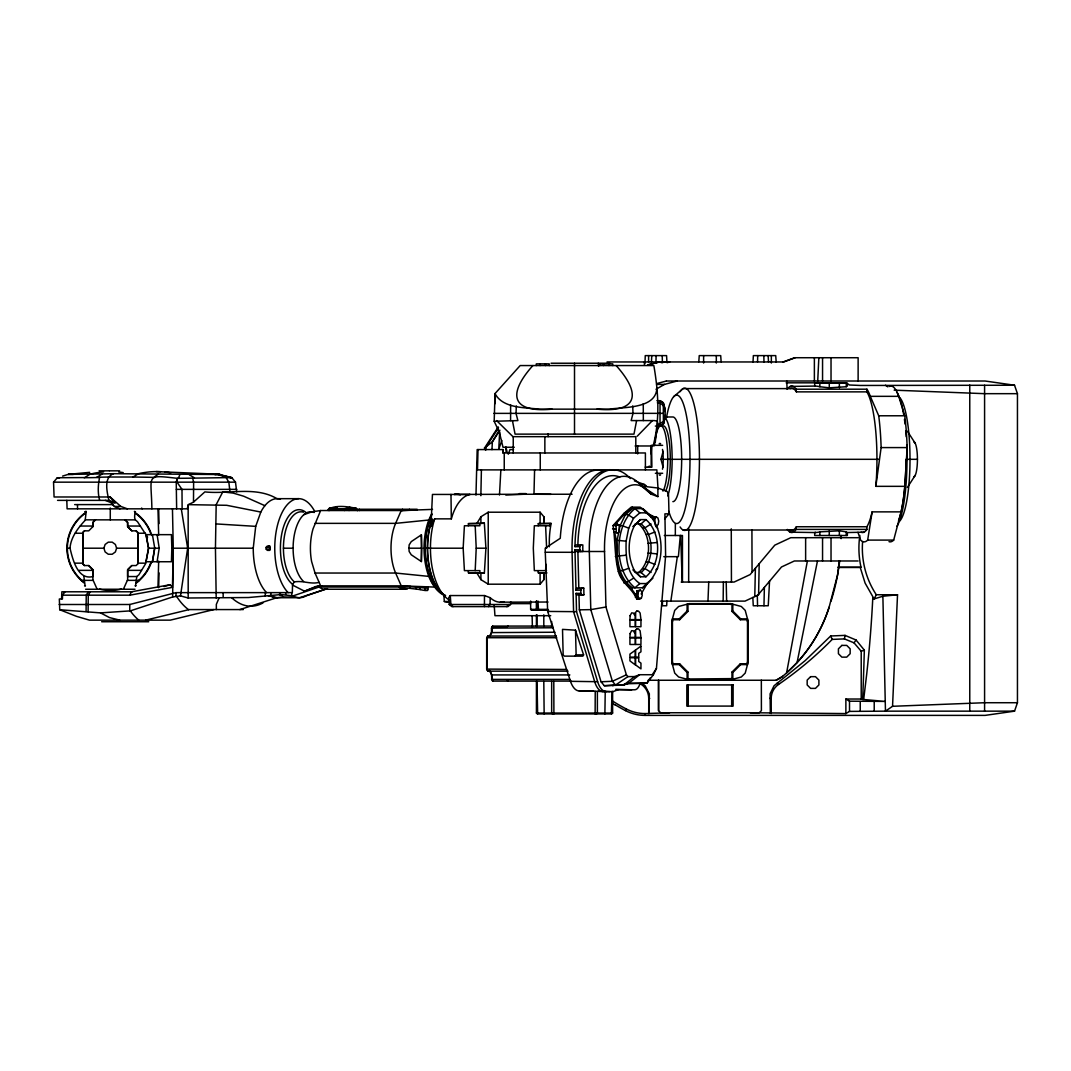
<?xml version="1.0" encoding="UTF-8"?>
<svg xmlns="http://www.w3.org/2000/svg" width="1071" height="1071" viewBox="0 0 1071 1071"><rect width="100%" height="100%" fill="white"/><g stroke="black" fill="none" stroke-linecap="round" stroke-linejoin="round"><path stroke-width="1.5" d="M147.611 537.2L137.516 521.738L135.361 519.877L85.586 519.837C78.491 527.454 70.699 537.173 70.017 548.205C72.667 559.062 77.594 580.455 92.936 576.559L92.949 569.759L88.759 565.555L84.435 565.555L82.802 563.855L82.735 532.541L84.435 530.841L88.759 530.841L92.896 526.637L92.949 522.38L95.439 519.837M92.949 526.637L92.896 522.38L95.48 519.837M110.273 519.837L110.273 507.989M123.379 589.251L127.636 579.746L127.61 569.759L131.813 565.555L136.137 565.555L137.824 563.855L137.771 532.541L136.071 530.841L131.813 530.841L127.61 526.637L127.61 522.38L125.106 519.837M639.615 674.717L634.487 676.591L627.941 676.591L626.374 674.797L605.945 607.003L604.539 551.511A63.417 30.644 90 0 1 619.48 493.677A63.417 30.644 90 0 1 651.181 494.173L657.889 496.609L657.889 488.015L641.516 486.1A71.877 34.741 90 0 0 605.932 486.823A71.877 34.741 90 0 0 589.331 551.967L590.79 609.627L612.411 681.29L615.544 685.052L623.75 685.052L628.851 683.191L639.615 674.717L653.417 674.717L656.443 668.438L665.613 555.675L664.904 513.839L669 513.839L668.518 494.588L667.153 491.402L657.889 488.015M675.332 535.5L675.346 523.866M688.666 582.062L688.747 528.846M759.178 563.774L758.603 594.78L745.041 601.112L660.606 601.112M421.76 548.205L421.385 534.831L411.251 541.618L409.149 544.925L408.948 548.205L409.149 551.471L411.251 554.778L421.385 561.565L421.76 548.205L408.948 548.205M723.367 582.062L723.153 601.112M841.177 537.696L841.177 535.5L841.137 538.646M280.013 592.638L280.013 594.659L248.526 597.524L188.188 598.006L188.161 505.539L188.282 504.655L193.49 502.152L193.623 482.164L192.66 478.148L177.358 478.335L177.036 482.164L181.99 489.367L182.124 508.832M546.853 572.945L543.988 572.945L543.894 579.625L540.105 584.19L488.229 584.19L480.906 579.625L476.863 572.945L468.442 572.798L468.295 570.629M172.458 508.832L173.274 548.205L172.645 596.962L130.327 610.872L100.54 612.893L59.735 609.734L59.333 598.997L62.426 598.997L62.533 595.181L64.956 591.794M62.533 595.181L129.872 595.181L172.458 587.363L173.274 548.205M480.866 495.699L481.401 469.888M510.706 601.768L510.506 604.499L507.908 606.614L451.828 606.614L449.244 604.499L448.749 597.685L450.275 595.556L484.467 595.556L484.44 606.614M484.467 595.556L490.183 597.685L490.049 604.499L488.523 606.614M540.065 365.559L540.105 363.859M603.562 365.559L603.602 363.859M655.947 362.855L656.108 355.612M662.48 601.112L662.387 605.758L666.671 605.758L666.912 601.112M757.558 361.958L757.692 355.612M754.774 596.574L755.403 568.259M763.971 605.758L764.373 587.403M656.858 387.555C656.684 408.881 624.299 406.967 609.212 409.149L539.824 409.149C525.031 407.475 502.794 408.6 495.03 393.566L520.171 365.559L653.846 365.559C658.451 392.281 660.111 419.591 653.123 445.978L635.103 445.978M158.655 587.751L159.044 572.918M229.984 491.897L228.833 482.164L226.101 477.639L192.66 478.148M475.979 495.083L477.171 449.579L503.196 449.579L503.276 452.966L502.727 449.579M478.014 449.579L477.492 469.888L656.844 469.888L658.036 488.858M534.59 469.888L533.974 494.24L454.224 494.441A53.965 26.079 90 0 1 460.383 494.829M157.986 586.854L158.669 561.084M889.345 386.497A73.23 15.222 -90 0 1 898.73 396.337L904.741 415.776A82.534 17.149 90 0 1 907.15 447.584L904.821 486.341L875.837 486.341A71.114 14.78 -90 0 0 876.948 459.312A71.114 14.78 90 0 0 866.867 391.866L866.934 389.201L796.088 389.201A73.23 15.222 -90 0 0 787.292 389.215M171.842 548.205L171.44 561.74L145.937 561.74L148.494 548.205L145.937 534.657L171.44 534.657L171.842 548.205L253.238 548.205A49.52 23.937 90 0 0 266.612 592.638M305.717 512.246A38.516 18.609 90 0 0 281.619 534.563A38.516 18.609 90 0 0 292.544 584.297L292.329 592.624L176.005 592.638L129.752 604.499L59.186 604.499M421.385 534.831L421.385 561.565M510.626 404.892L510.586 420.582M643.336 420.582L643.256 403.754M61.609 598.997L61.864 591.794L132.402 591.794M236.718 491.897L235.486 482.164L231.791 477.639L230.787 477.224L230.734 478.054M644.983 363.297L645.251 355.612L666.577 355.612L666.912 361.958M708.734 582.062L707.971 601.112M648.718 713.581L648.718 698.372A16.935 16.935 0 0 0 640.846 684.074L641.636 682.829L645.17 685.815L649.334 693.874L649.106 713.46L645.037 713.581A40.511 40.511 0 0 1 626.348 709.002A181.253 181.253 0 0 1 612.518 701.023M516.342 405.922L516.021 413.379L517.882 420.582L494.186 421.278L499.447 432.47L502.995 447.25L514.308 447.25M475.189 570.629L476.22 548.205L475.189 525.767M484.346 573.239L479.795 572.798L479.902 570.629L464.412 570.629L463.154 548.205L464.412 525.767L479.902 525.767L479.795 523.612L484.346 523.157L485.913 548.205L484.346 573.239L476.863 572.945M494.186 421.278L495.03 393.566M538.218 525.767L538.311 523.612L551.163 523.451A54.099 26.106 86.6 0 0 549.343 546.772M545.608 570.629L545.902 564.216M750.262 712.737L845.876 713.581L849.504 711.398L885.463 711.157L892.545 706.298L897.525 594.753L876.306 594.753L874.083 598.93L865.1 583.079L860.254 567.483L838.727 567.483M430.944 526.289L432.456 494.441L470.156 494.441A53.965 26.065 87.7 0 0 451.319 518.859L434.639 518.859L430.944 526.289A49.935 24.111 -87.7 0 1 432.269 521.564M817.722 381.008L818.846 357.727M491.964 449.619L492.365 441.788L499.916 430.221M495.016 403.713L495.351 397.261L494.615 396.283M485.605 450.356L485.752 447.504L498.55 427.731M499.662 431.908L498.765 449.231L501.83 440.476M536.25 365.559L536.33 363.859L549.209 363.859L549.303 365.559M599.733 365.559L599.827 363.859L612.706 363.859L612.786 365.559M651.436 361.998L651.77 355.612M753.02 361.958L753.355 355.612L775.725 355.612L776.18 362.065M769.54 581.245L768.255 605.758L753.261 605.758L752.833 597.471M253.238 548.205L255.701 526.356L260.815 512.058A49.534 23.937 -90 0 1 264.898 505.686A49.52 23.937 90 0 1 280.455 499.14M499.474 494.989L500.853 469.888M651.128 453.917L651.583 445.978L651.891 467.143L645.184 467.143M137.824 563.159L145.924 563.159L138.895 574.766L136.807 576.546L135.522 585.783M468.295 525.767L468.442 523.612L484.346 523.157M698.801 361.811L699.243 355.612L720.703 355.612L721.131 361.811M680.326 535.5L678.385 556.666L663.779 556.666M357.232 510.532L356.094 507.935L346.361 508.31L344.501 508.752L344.447 510.532M770.33 713.313L770.103 693.834L774.038 685.788L805.111 660.673L830.681 635.987L845.032 635.384L850.548 637.7L856.064 640.016L864.337 650.124A751.561 130.488 -90 0 1 862.65 699.43L885.235 701.411L849.504 701.197L845.876 699.028L845.876 713.581M875.837 486.341L881.125 447.584A82.534 17.149 90 0 0 878.715 415.776L870.308 396.337A73.23 15.222 90 0 0 866.934 389.201M787.292 529.409A73.23 15.222 -90 0 0 796.088 529.409L796.382 526.745L866.867 526.745A71.114 14.78 90 0 0 872.129 511.871L901.099 511.871A71.114 14.78 90 0 0 904.821 486.354M857.951 532.314L860.629 540.092A82.534 17.149 90 0 0 867.671 540.092L872.129 511.871M85.225 519.877L86.189 511.791L85.145 511.67L85.841 511.63M863.668 699.457L866.693 674.235A666.149 333.081 90 0 0 872.798 597.725M677.341 556.666L670.848 601.112M839.289 560.802L837.562 574.993L829.128 607.163A148.253 148.173 0 0 1 797.078 662.561L786.596 672.896L807.387 560.976M595.128 713.915L595.235 691.397M689.242 679.844L730.69 679.844L741.319 676.992L745.215 673.097L748.067 662.467L748.067 621.019L745.215 610.39L741.319 606.494L730.69 603.642L689.242 603.642L678.612 606.494L674.717 610.39L671.865 621.019L671.865 662.467L674.717 673.097L678.612 676.992L689.242 679.844L689.363 678.987L687.957 678.612L687.113 679.268L687.113 672.468L679.255 664.596L672.441 664.596L672.441 618.891L679.255 618.891L687.113 611.019L687.113 604.218L732.818 604.218L732.818 611.019L740.69 618.891L747.491 618.891L747.491 664.596L740.69 664.596L732.818 672.468L732.818 679.268L731.975 678.612L731.975 672.106L740.329 663.752L746.835 663.752M730.569 604.499L730.69 603.642M632.305 507.159L625.022 513.411L615.664 523.987L619.132 525.031L619.399 531.457L617.9 533.063L614.446 532.006C618.556 544.831 614.54 558.62 619.44 571.445C621.608 582.704 632.921 586.868 636.415 597.19L636.95 590.844L640.445 590.094L641.864 591.968L642.239 595.369L641.328 598.314L636.723 599.064C632.345 588.327 621.354 583.052 618.328 571.445C614.446 556.385 615.45 540.56 613.054 525.593L623.911 513.411L631.194 507.159L640.19 507.159L647.486 513.411L654.488 516.958L653.002 518.565L654.85 518.565L656.349 516.958L657.955 518.003L658.732 521.095L658.223 524.415L656.724 526.035L655.117 524.977L654.85 518.565M616.294 532.006L616.026 525.593L617.525 523.987M157.089 561.74L159.204 548.205L157.089 534.657M152.403 561.74L154.612 548.205M152.537 561.74L154.746 548.205L152.403 534.657M771.214 713.581L771.214 698.372A16.935 16.935 0 0 1 778.563 684.423A364.02 364.02 0 0 0 832.207 639.4L844.417 638.905L845.032 635.384M215.017 474.721L219.702 474.279L156.165 471.588M146.071 561.74L148.655 548.205L146.071 534.657M636.602 420.582L633.978 434.13L515.057 434.13L512.433 420.582M617.124 540.32L620.029 525.767L625.41 514.642L632.452 508.605L642.573 508.605C667.206 525.995 667.206 570.401 642.573 587.792L632.452 587.792C617.418 577.497 616.601 556.866 617.124 540.32L626.133 541.163C625.665 555.929 626.388 574.364 639.815 583.561L646.616 583.561L652.895 578.166M626.133 541.163L628.731 528.177L633.537 518.23L639.815 512.848L646.616 512.848L652.895 518.23M638.597 572.543C651.837 561.164 651.837 535.232 638.597 523.853M633.202 570.04L640.471 576.787L645.96 576.787C661.517 563.413 661.517 532.983 645.96 519.609L640.471 519.609L633.202 526.356M797.078 662.561L817.468 560.976M901.099 511.871L893.696 540.092A82.534 17.149 90 0 1 888.997 541.658M655.345 426.084L660.031 426.084L663.351 424.009L665.118 417.409L665.118 409.363L663.297 402.763L660.031 400.688L656.911 400.688M665.118 409.363L663.257 402.763L660.031 400.688L660.031 426.084L663.404 424.009L665.118 417.409M663.136 467.331L660.968 459.312L663.136 451.293M665.118 415.294L663.404 424.009M188.161 505.539L187.171 508.832L67.098 508.832L66.804 500.371M639.682 599.064L638.262 597.19L637.901 593.789L638.798 590.844L640.445 590.094M103.9 548.205L105.119 544.47L108.291 542.154L112.214 542.154L115.387 544.47L116.605 548.205L115.387 551.926L112.214 554.243L108.291 554.243L105.119 551.926L103.9 548.205L82.735 548.205M230.519 477.706L220.345 474.533L113.58 473.69C103.485 477.425 106.953 491.763 108.934 500.371M615.437 704.972A183.061 183.061 0 0 0 625.504 710.622A42.331 42.331 0 0 0 645.037 715.388L985.092 715.388L1014.532 711.157L1017.45 702.723L1017.45 393.673L1014.532 385.239L985.092 381.008L666.416 381.008M357.433 510.532L357.433 509.261L417.114 509.261L417.114 510.077L402.656 510.532L320.644 510.532L313.067 528.793A37.016 17.886 90 0 0 311.594 561.445L315.035 573.039L320.644 585.864L402.442 585.864L425.053 588.006L428.052 587.43L428.052 589.586A49.427 5.516 90 0 1 427.356 590.456A42.318 20.456 90 0 1 425.053 590.442A49.427 38.636 -90 0 1 420.167 589.586L398.733 587.015L318.971 587.015L293.133 595.878L279.665 594.392L279.665 592.638M176.648 508.832L176.233 482.164L177.317 478.335C144.692 474.573 151.386 474.627 151.881 508.832M508.256 454.224L509.957 449.579L513.531 449.579M178.415 478.202L179.781 474.855M604.887 713.915L605.235 691.424M679.255 664.596L679.603 663.752L673.097 663.752M746.835 619.734L740.329 619.734L740.69 618.891M543.894 579.625L543.988 572.945M219.006 598.113L216.329 604.379L216.355 609.573M129.872 595.181L131.318 591.835L170.142 584.712L172.458 587.363M583.762 588.153L581.58 588.394L580.803 590.161L575.997 590.161L576.76 588.394L583.762 588.153L583.936 594.726L576.934 594.954L576.078 593.361L580.884 593.361L581.754 594.954M499.14 430.462L492.365 441.788L484.534 448.053L498.243 426.914M568.018 671.156L487.827 671.156L486.676 669.107L486.676 638.062L487.827 636.027L556.398 636.027M492.633 626.08L491.817 632.238L489.407 636.87L491.482 632.6L491.482 628.115L492.633 626.08L552.797 626.08M487.827 636.027L486.676 638.062M580.656 544.911L579.799 546.652L574.993 546.652L575.837 544.911L582.838 544.911A72.212 34.901 90 0 0 582.838 551.485L575.863 551.485L574.993 549.811L579.813 549.811L580.683 551.485M635.398 523.96C627.084 538.579 627.084 557.817 635.398 572.436L641.114 572.543C654.368 561.164 654.368 535.232 641.114 523.853L635.478 523.853M625.504 710.622L626.348 709.002M583.588 654.863L582.905 656.135L564.31 656.135L563.159 654.863L562.516 629.373L575.502 630.176L583.588 654.863L576.131 654.863L575.047 656.135M476.863 523.451L480.906 516.771L488.229 512.206L540.105 512.206L543.894 516.771L543.988 523.451M90.151 591.794L88.25 595.181L88.117 611.782M641.168 594.003L647.486 582.985M344.501 508.752L330.029 508.752L329.627 510.532M88.304 591.794L86.229 595.181L86.082 611.514M907.405 487.412L915.21 475.35M656.443 668.438L652.48 674.395M650.084 677.956L646.911 683.191L624.366 683.847M862.677 699.457L861.218 699.028L861.218 651.262L854.029 642.841L856.064 640.016M532.876 365.559C505.713 395.962 513.451 412.87 552.074 409.149M611.394 713.915L612.036 691.424M328.302 510.532L328.302 509.421C335.25 504.521 349.133 506.784 355.759 508.31M653.417 674.717L646.911 683.191L628.851 683.191M319.104 582.37C310.67 584.592 302.825 580.295 294.391 581.914L292.544 584.297M652.44 420.595L637.205 436.218M135.361 519.877C133.353 517.186 136.191 511.228 134.384 511.376M757.907 595.115L781.509 566.974L794.374 560.976L858.125 560.976M127.395 508.832L120.822 506.436L110.099 496.984L54.072 496.984L53.55 482.164L57.285 477.746L84.716 477.572L90.084 474.199A339.467 164.064 90 0 1 103.619 471.883M664.689 518.9L669 513.839M268.875 550.36L269.959 549.088A49.842 24.084 -90 0 1 269.959 547.308L268.875 546.036M269.946 550.36L267.308 550.36L266.184 549.088A49.842 24.084 90 0 1 266.184 547.308L267.308 546.036L269.946 546.036M491.482 628.115L553.252 627.767M491.482 632.6L554.912 632.238M640.471 519.609L633.189 526.624M642.573 587.792L646.616 583.561M84.435 565.555L82.735 563.855L82.802 532.541L84.489 530.841M131.867 565.555L127.663 569.759L127.65 576.559L136.807 576.546M506.73 606.614L508.832 604.499M673.097 619.734L679.603 619.734L687.957 611.38L687.957 604.874M596.534 713.915L597.377 713.058L597.377 691.424M612.612 691.397L612.612 713.058L611.769 713.915L537.267 713.915L536.424 713.058L536.424 681.397M669.67 712.737L649.106 713.46M761.334 680.205L761.401 710.609L759.272 712.737L660.66 712.737L658.545 710.609L658.545 680.179L658.545 710.609M507.975 626.08L507.065 626.923L492.058 626.923M193.49 502.152L204.856 491.897C228.458 494.481 255.139 485.886 276.827 498.577M648.142 467.143L649.321 466.086M655.894 569.826L657.701 568.232M641.114 523.853L645.96 519.609M639.815 583.561L634.969 587.792C613.616 570.789 613.616 525.607 634.969 508.605L639.815 512.848M673.672 396.685L683.111 388.586L793.276 388.612M136.325 582.959L139.458 580.362A43.389 43.389 0 0 0 151.627 561.525M136.445 582.771L139.458 580.362L127.355 580.362M634.487 676.591L623.75 685.052L604.339 685.721L601.045 681.785L579.357 609.841L578.969 594.74M153.796 477.358L158.481 474.025M627.941 676.591L615.544 685.052L604.339 685.721M113.58 473.69L102.24 473.918L96.979 477.264L99.643 477.331C98.01 484.775 97.608 492.981 99.67 500.371M651.048 523.96L645.438 527.548L642.921 527.548M633.537 578.166L627.927 581.754L625.41 581.754M108.479 477.01L133.099 477.01L138.507 473.69A339.467 164.064 90 0 1 160.583 471.682M656.028 389.255L664.462 384.395L677.14 381.008M776.006 680.259L782.566 676.363A24.178 24.151 0 0 1 776.006 680.259L648.089 680.259M626.374 674.797L612.411 681.29L601.045 681.785M636.723 599.064L641.328 598.314M740.329 619.734L731.975 611.38L732.818 611.019M687.113 672.468L687.957 672.106L679.603 663.752M292.544 585.061L304.539 591.192L317.886 586.239L321.849 585.864M654.93 532.006L648.745 534.402L646.228 534.402M628.731 568.232L622.546 570.629L620.029 570.629M861.218 651.262L864.337 650.124M795.218 357.727L783.744 361.958L607.043 361.958M612.652 685.721L615.209 684.784M618.021 689.778L612.907 691.652L579.17 690.915A20.362 9.746 87.1 0 1 570.482 681.33L547.669 611.434L545.273 552.261A77.768 37.592 90 0 1 545.219 548.205L560.267 538.298A78.103 37.753 90 0 1 597.712 470.089L609.948 469.727M783.075 361.958L794.709 357.727L858.125 357.727L858.125 381.008M304.539 591.192L315.999 586.426L320.644 585.864M145.643 620.149L189.206 609.573L243.345 609.573M303.883 514.656L311.956 511.831L320.644 510.532M327.311 588.595L306.065 595.878A49.52 23.937 -90 0 1 293.133 595.878M280.977 597.257L276.8 597.725L239.85 609.573M226.101 477.639L231.791 477.639M860.254 567.483L861.004 567.242A88.09 88.09 0 0 1 859.839 535.446M164.037 586.587L170.142 584.712M874.083 598.93L882.879 596.252L897.525 594.766M62.587 476.086L68.249 474.386L89.669 472.338M172.645 596.962L180.477 595.864L188.188 598.006M667.032 362.694L669.763 361.958M689.363 678.987L731.975 678.612M85.145 511.67L86.242 511.376M659.134 361.958L647.781 364.916L659.642 361.958M661.289 362.694L664.181 361.958M664.89 361.958L662.387 362.574L662.239 355.612M213.892 609.573L170.302 620.149L89.469 620.149L76.376 616.307L59.735 609.734M290.723 597.203L283.708 596.949L279.638 594.659M790.211 386.43L814.696 386.082A80.901 40.444 -90 0 1 819.851 386.738L829.275 387.822L846.264 386.738A80.901 8.461 -90 0 1 847.348 386.082L847.348 383.123L814.696 383.123L814.696 386.082A80.901 8.461 -90 0 1 815.058 386.149M605.945 607.003L590.79 609.627L579.357 609.841M349.856 507.145L348.303 507.922L349.052 510.532M85.078 585.783L83.899 576.559M747.21 621.14L748.067 621.019M671.865 662.467L672.722 662.347M657.032 542.515L648.022 543.358M626.133 555.233L617.124 556.077M864.029 532.193L847.348 532.541A80.901 8.461 -90 0 1 846.264 531.885L839.369 530.801L819.851 531.872A80.901 40.444 90 0 1 814.696 532.541L790.211 532.193M135.468 511.67L134.772 511.63M538.311 523.612L551.163 523.451M430.234 519.877L395.627 523.358L315.035 523.358M505.793 495.03L523.572 494.253M135.12 585.864L136.071 585.81M543.894 573.159L538.311 572.798L538.218 570.629M892.545 706.298L984.584 702.723L1017.45 702.723M432.51 509.394L401.237 510.532L395.627 523.358A37.03 17.899 90 0 0 395.627 573.039L401.237 585.864L435.803 587.122M102.24 473.918L68.249 474.386L73.27 474.466M604.539 551.511L577.885 551.485M96.979 477.264L108.988 477.023M1014.532 385.239L860.241 385.466L849.504 384.998L845.876 382.829L786.141 382.829M882.879 596.252L885.463 711.157L1014.532 711.157M663.364 413.352L493.838 413.379M596.962 409.149C635.585 412.87 643.323 395.962 616.16 365.559M580.629 594.726L583.936 594.726M268.192 595.784L277.041 597.725M500.385 602.17L548.031 602.022M551.043 363.23L609.814 363.23M656.603 384.395L664.462 384.395M790.103 388.612A71.114 14.78 90 0 1 796.382 391.866L866.867 391.866M1017.45 393.673L984.584 393.673L894.151 390.165M870.308 396.337L898.73 396.337M657.326 402.803L660.031 402.803L663.324 405.588L665.118 411.478M878.715 415.776L904.741 415.776M664.93 416.98L672.869 416.98A42.331 8.796 -90 0 1 681.665 459.312A42.331 8.796 -90 0 1 672.869 501.643M657.326 423.969L660.031 423.969L663.391 421.184L663.297 402.763M651.141 445.335L662.668 445.335M881.125 447.584L907.15 447.584M484.36 448.053L485.712 448.053M502.701 452.966L645.398 452.966L645.398 469.888M660.968 459.312L670.285 459.312M672.133 459.312L879.144 459.312M913.831 476.662A17.35 3.601 -90 0 0 917.432 459.312L905.919 459.312A71.074 14.766 90 0 1 898.542 520.867M99.068 470.838L109.148 470.838M109.55 470.838L119.617 470.838M655.358 473.275L662.668 473.275M53.55 482.164L235.486 482.164M641.489 484.534L644.461 484.534L646.389 485.953M176.327 489.367L236.811 489.367M519.435 493.597L526.022 493.597M572.101 494.24L533.974 494.24L550.949 494.333M277.175 498.671L298.702 498.671M57.566 500.371L109.215 500.371L115.199 502.768L110.099 496.984M105.333 500.371A41.421 3.039 22.1 0 1 111.277 502.768L115.199 502.768M74.675 504.602L113.111 504.602L111.277 502.768M188.282 504.655L226.704 505.298L260.815 512.058M112.575 504.602L114.396 506.436L120.822 506.436M328.302 509.421L357.232 509.421M623.911 513.411L625.022 513.411M646.375 513.411L647.486 513.411M623.402 514.441L624.513 514.441M625.41 514.642L627.927 514.642L633.537 518.23M656.349 516.958L653.377 516.958L647.781 514.12M468.442 523.612L479.795 523.612M617.271 525.031L619.132 525.031M613.054 525.593L616.026 525.593M549.825 524.067L549.825 525.767L534.335 525.767L533.304 548.205L534.335 570.629L546.505 570.629M620.029 525.767L622.546 525.767L628.731 528.177M80.231 526.035L92.949 526.035M127.663 526.035L140.381 526.035M612.558 528.913L615.517 528.913M796.088 529.409L866.934 529.409L866.867 526.745M683.111 530.025L793.276 530.011M137.771 532.541L137.838 548.205M617.9 533.063L614.446 532.006M75.157 533.238L82.802 533.238M137.824 533.238L145.469 533.238M664.315 535.5L682.455 535.5L682.455 582.062M858.125 537.696L790.786 537.696L774.788 545.152L750.088 574.605L734.09 582.062L681.223 582.062M615.303 539.878L616.414 539.878M867.671 540.092L893.696 540.092M266.184 547.308L270.16 547.308M66.951 548.205L70.017 548.205M116.605 548.205L137.771 548.205L137.824 563.855M148.494 548.205L159.204 548.205M283.427 548.205L293.119 548.205M424.049 548.205L462.458 548.205M476.22 548.205L485.913 548.205M266.184 549.088L270.16 549.088M575.997 590.161L575.033 552.301L545.273 552.261M648.022 553.038L657.032 553.881M615.303 556.358L616.414 556.358M646.228 561.994L648.745 561.994L654.93 564.39M74.716 563.159L82.802 563.159M837.883 567.242L861.004 567.242M642.921 568.848L645.438 568.848L651.048 572.436M79.147 570.361L92.949 570.361M127.663 570.361L141.466 570.361M618.328 571.445L619.44 571.445M468.442 572.798L479.795 572.798M538.311 572.798L546.518 572.798M315.035 573.039L395.627 573.039L430.234 576.533M93.204 580.362L81.222 580.362A43.389 43.389 0 0 1 85.426 512.674M623.911 582.985L625.022 582.985M576.76 588.394L581.58 588.394M85.626 589.251L134.986 589.251M405.199 589.251L325.437 589.251L299.599 597.725L276.572 597.725M631.194 589.237L632.305 589.237M636.95 590.844L638.798 590.844M636.04 593.789L637.901 593.789M635.29 597.19L638.262 597.19M431.908 514.468A47.7 23.053 90 0 0 426.164 562.208A47.7 23.053 90 0 0 443.863 595.048L444.318 601.474L449.137 601.474M510.613 603.642L530.64 603.642M449.244 604.499L510.506 604.499M530.627 601.045L530.627 609.359L547.857 609.359M548.553 610.202L531.604 610.202L530.627 609.359M606.306 691.652A21.125 10.201 90 0 1 597.645 681.705L576.533 611.675L547.669 611.434M550.708 615.691L494.949 615.691L494.2 605.155M101.651 621.742L148.762 621.742M556.746 637.714L486.997 637.714L486.997 669.455L487.827 671.156M566.706 669.455L486.676 669.107M569.852 674.931L491.817 674.931L489.407 670.312M569.852 679.402L491.817 679.402L491.482 674.583M491.482 679.054L492.633 681.102L571.071 681.102M597.645 681.705L570.495 681.317M616.722 689.778L634.715 689.778A12.651 6.118 -90 0 0 639.641 684.623M579.17 690.915L593.776 691.156M648.718 698.372L649.736 698.372M769.714 698.372L771.214 698.372M845.876 699.028L861.218 699.028M536.424 713.058L612.612 713.058M133.099 477.01L153.22 477.358M59.561 477.813L57.285 477.746M615.771 689.296L631.756 689.778M598.622 691.304L609.935 691.652M215.847 523.906L255.701 526.356M84.529 585.81L85.466 585.864M119.644 620.109L109.483 617.579L100.54 612.893M272.476 597.257L276.8 597.725M671.865 621.019L672.722 621.14M747.21 662.347L748.067 662.467M335.665 507.145L337.218 507.922L329.44 507.935L330.029 508.752M219.622 474.721L225.071 476.207M225.579 475.966L230.774 477.412M226.798 477.412L217.895 474.533M634.38 480.866L644.461 484.534M844.417 638.905L854.029 642.841M687.113 611.019L687.957 611.38M731.975 672.106L732.818 672.468M443.863 595.048L445.255 595.65M264.898 505.686L243.666 496.208L233.157 493.088L222.781 491.897L216.181 504.655L215.445 548.205L216.195 598.006M194.4 477.786L189.299 474.801M657.889 496.609L641.516 486.1L651.181 494.173M885.463 385.239L887.819 386.859M537.428 610.202L536.37 609.359L536.37 601.045M84.221 582.771L81.222 580.362L84.381 582.959M633.189 569.772L640.471 576.787M641.114 572.543L645.96 576.787M655.894 526.571L657.701 528.177M507.065 680.259L507.975 681.102M513.183 436.888L496.596 420.582M453.02 606.614L450.904 604.499L450.275 595.556M552.502 713.915L551.659 713.058L551.659 681.437M136.137 530.841L137.824 532.541M125.066 519.837L127.61 522.38L127.663 526.637L131.867 530.841M88.692 565.555L92.896 569.759L92.896 579.746L97.153 589.251M642.573 508.605L646.616 512.848M531.149 609.359L531.952 610.202M537.294 610.202L536.584 601.045M537.642 713.915L536.999 681.437M777.385 682.696L778.563 684.423M907.405 431.211L915.21 443.274M538.472 610.202L537.963 601.032M649.615 514.642L650.954 517.427M489.983 671.156L491.817 674.931L492.633 681.102M830.681 635.987L832.207 639.4M740.329 663.752L740.69 664.596M679.255 618.891L679.603 619.734M544.148 713.915L543.8 681.437M657.714 422.817L657.259 421.117L654.421 420.582L631.154 420.582L633.015 413.379L632.693 405.922M181.294 508.832L187.666 548.205L180.477 595.864M730.569 678.987L730.69 679.844M689.242 603.642L689.363 604.499M553.908 713.915L553.801 681.397M796.088 389.201L796.382 391.866M598.287 363.23L598.528 366.148M786.716 381.008L787.131 388.947M768.161 355.612L768.496 361.958M505.86 447.116L506.114 452.123M549.798 523.612L549.892 525.767M545.608 525.767L546.625 548.205M680.687 535.5L682.2 582.062M580.803 590.161L580.884 593.361M577.898 551.993L578.809 588.166M576.078 593.361L576.533 611.675M575.502 630.176L576.131 654.863M158.655 508.832L159.044 523.599M157.973 508.832L158.669 535.072M644.381 361.958L644.461 365.238M77.46 504.602L77.567 508.832M726.205 582.062L726.633 601.112M532.126 615.945L532.381 627.271M763.824 355.612L763.971 361.958M757.317 595.382L757.545 605.758M608.93 363.859L608.971 365.559M545.434 363.859L545.474 365.559M450.985 494.441L451.319 518.859M751.922 529.958L752.056 572.249M731.265 528.846L731.439 582.062M663.257 402.763L663.257 404.169M984.584 385.239L984.584 711.157M969.764 385.051L969.764 711.345M874.217 701.612L874.217 710.997M860.241 701.679L860.241 710.93M849.504 701.197L849.504 711.398M847.348 532.541L847.348 535.5L814.696 535.5L814.696 532.541A80.901 8.461 90 0 0 815.419 532.247M846.264 383.123L846.264 386.738M846.264 531.872L846.264 535.5M839.369 383.123L839.369 387.822M839.369 530.801L839.369 535.5M831.029 357.727L831.029 381.008M831.029 537.696L831.029 560.976M829.275 383.123L829.275 387.822M829.275 530.801L829.275 535.5M822.555 357.727L822.555 381.008M822.555 537.696L822.555 560.976M819.851 383.123L819.851 386.738M819.851 531.872L819.851 535.5M814.375 357.727L814.375 381.008M805.633 537.696L805.633 560.976M771.348 355.612L771.348 363.042M731.975 604.874L731.975 611.38M731.68 684.918L731.68 706.084M716.312 355.612L716.312 363.042M703.62 355.612L703.62 363.042M688.251 684.918L688.251 706.084M687.957 672.106L687.957 678.612M651.168 445.978L651.168 467.143M648.598 355.612L648.598 362.065M645.037 713.581L645.037 715.388M637.687 445.978L637.687 453.917M635.799 452.966L635.799 436.66L513.237 436.66L513.237 452.966M574.511 363.23L574.511 408.841M574.511 409.149L574.511 434.13M551.659 621.528L551.659 626.522M548.124 433.621L548.124 436.66M544.858 436.66L544.858 452.966M543.894 516.771L543.894 523.237M543.8 614.861L543.8 626.522M540.253 452.966L540.253 469.888M540.105 512.206L540.105 523.652M540.105 572.744L540.105 584.19M536.999 614.861L536.999 626.522M536.424 614.727L536.424 626.401M504.24 452.966L504.24 469.888M488.229 512.206L488.229 584.19M480.906 516.771L480.906 523.237M480.906 573.159L480.906 579.625M427.356 588.006L427.356 590.442M425.053 588.006L425.053 590.442M420.167 587.43L420.167 589.586M416.324 586.935L416.324 588.782M410.099 586.346L410.099 587.738M409.403 509.261L409.403 510.077M402.495 509.261L402.495 510.532M359.428 509.274L359.428 510.532M291.781 592.624L291.781 595.878M285.703 592.624L285.703 594.392M270.789 592.638L270.789 595.73M265.3 592.638L265.3 596.252M223.156 592.638L223.156 597.243M176.005 592.638L176.005 596.052M129.752 604.499L129.752 610.912M829.128 607.163A148.159 148.146 0 0 1 782.365 676.537M839.677 560.976A217.507 217.373 0 0 1 831.042 601.112M666.122 381.102A617.713 12.009 -15 0 1 657.46 383.378M121.331 589.09A42.331 42.331 0 0 1 99.416 589.09M876.306 594.753A84.649 84.649 0 0 1 862.597 541.631M615.008 704.972A183.288 183.288 0 0 1 612.237 703.259M577.885 544.911A72.547 35.062 90 0 1 619.801 477.064M574.993 546.652A78.478 37.927 90 0 1 630.364 478.536M579.813 549.811A78.611 37.994 90 0 1 579.799 546.652M575.033 552.301A78.116 37.753 90 0 1 574.993 549.811M603.348 691.652A21.125 10.201 90 0 1 594.686 681.705L573.574 611.675L572.075 552.301A78.478 37.927 90 0 1 614.794 470.37M597.712 470.089A78.103 37.753 -90 0 1 601.179 470.423M503.959 601.661A53.898 26.012 -86.6 0 1 490.183 597.685M448.776 599.72A53.965 26.079 90 0 1 434.639 518.859M449.887 602.089A53.965 26.079 90 0 1 444.318 601.474M445.59 595.677A48.891 23.629 90 0 1 432.215 519.167M445.322 595.677A48.891 23.629 90 0 1 431.961 519.167M866.934 529.409A73.23 15.222 -90 0 1 861.057 532.193M796.382 526.745A71.114 14.78 -90 0 1 790.103 530.011M680.098 526.945A71.114 14.78 -90 0 0 699.443 459.312A71.114 14.78 90 0 0 680.098 391.678M668.799 511.269A64.233 13.347 90 0 0 682.696 516.543A64.233 13.347 90 0 0 689.992 459.312A64.233 13.347 -90 0 0 681.25 399.028A64.233 13.347 -90 0 0 666.483 417.677M896.882 526.37A70.512 14.646 -90 0 0 907.003 459.312A70.512 14.646 90 0 0 906.682 444.652M896.882 392.254A70.512 14.646 90 0 1 902.157 406.913M902.478 408.346A70.512 14.646 90 0 1 903.67 414.544M904.433 419.363A70.512 14.646 90 0 1 905.035 424.062M905.731 430.636A70.512 14.646 90 0 1 906.227 436.74M665.613 418.426A42.331 8.796 -90 0 1 672.053 453.783A42.331 8.796 -90 0 1 667.742 495.967M655.278 442.377A42.331 8.796 -90 0 1 658.17 425.067M899.787 521.001A63.283 13.147 90 0 0 910.002 459.312A63.283 13.147 -90 0 0 899.787 397.622M663.337 425.87A33.442 6.948 90 0 1 670.205 454.077A33.442 6.948 90 0 1 665.479 491.107M662.962 491.107A33.442 6.948 90 0 0 667.755 459.312A33.442 6.948 -90 0 0 662.253 426.606A33.442 6.948 -90 0 0 654.461 445.723M662.494 449.418A15.878 3.293 -90 0 1 662.494 469.205M660.646 474.788A15.878 3.293 -90 0 1 659.174 474.788M659.174 443.836A15.878 3.293 -90 0 1 660.646 443.836M913.831 441.962A17.35 3.601 90 0 1 917.432 459.312M151.172 561.552A42.96 42.96 0 0 1 138.815 580.362M81.851 580.362A42.96 42.96 0 0 1 84.957 513.531M135.709 513.531A42.96 42.96 0 0 1 150.931 534.121M135.254 512.674A43.389 43.389 0 0 1 151.828 535.5M505.94 447.25A759.794 305.128 0 0 1 507.038 451.708M263.011 602.893A97.354 47.044 90 0 1 231.724 597.765M288.126 592.624A49.52 23.937 90 0 1 278.875 520.439A49.52 23.937 90 0 1 314.7 511.362M188.71 609.747A72.306 34.741 83 0 1 176.313 595.971M138.788 620.149A72.293 34.741 83 0 1 130.327 610.872M407.395 589.01A41.059 19.84 -90 0 1 398.733 587.015M327.632 589.01A41.059 19.84 90 0 1 318.971 587.015M294.391 581.914A36.401 17.591 90 0 1 284.043 538.686A36.401 17.591 90 0 1 303.521 512.166M303.562 581.459A36.401 17.591 90 0 1 293.949 537.12A36.401 17.591 90 0 1 314.191 512.514M441.198 592.223A45.036 21.768 90 0 1 424.678 559.008A45.036 21.768 90 0 1 431.814 513.705M114.396 506.436A38.556 2.838 22.1 0 1 120.046 508.832M141.6 508.042A38.556 13.762 8.5 0 1 142.135 508.832M435.643 586.854A45.29 21.889 90 0 1 430.917 517.588M165.001 472.016A339.467 164.064 90 0 1 170.878 472.847M99.389 477.465A48.971 4.137 -2.7 0 1 84.087 477.693M118.72 472.016A339.467 164.064 90 0 1 123.245 472.619M630.083 633.617L629.935 637.406L635.317 637.406L635.317 630.471L634.567 632.827L633.349 630.792L631.609 630.699L630.083 633.617M630.109 615.705L629.935 619.627L635.317 619.627L635.317 612.706L634.567 615.049L633.416 613.067L631.676 612.866L630.109 615.705M810.613 676.658L807.173 680.085L807.173 684.945L810.613 688.385L815.473 688.385L818.9 684.945L818.9 680.085L815.473 676.658L810.613 676.658M841.86 645.398L838.419 648.839L838.419 653.698L841.86 657.139L846.719 657.139L850.16 653.698L850.16 648.839L846.719 645.398L841.86 645.398M636.843 628.864L635.558 630.083L635.558 637.406L640.953 637.406L640.123 630.832L638.49 628.851L636.843 628.864M636.843 611.072L635.558 612.291L635.558 619.627L640.953 619.627L640.123 613.054L638.49 611.086L636.843 611.072M640.953 646.094L635.572 650.057L635.572 657.139L638.744 657.139L638.744 653.323L640.953 651.824L640.953 646.094M635.304 650.271L629.935 654.1L629.935 657.139L635.304 657.139L635.304 650.271M635.304 657.728L629.935 657.741L629.935 660.887L635.304 664.904L635.304 657.728M637.125 657.688L635.572 657.714L635.572 664.904L640.953 668.866L640.953 663.123L638.744 661.476L638.744 657.688L637.125 657.688M635.317 620.096L629.935 620.096L629.935 626.709L635.317 626.709L635.317 620.096M640.953 620.096L635.558 620.096L635.558 626.709L640.953 626.709L640.953 620.096M635.317 637.874L629.935 637.874L629.935 644.474L635.317 644.474L635.317 637.874M640.953 637.874L635.558 637.874L635.558 644.474L640.953 644.474L640.953 637.874M733.113 684.918L686.832 684.918L686.832 706.084L733.113 706.084L733.113 684.918"/></g></svg>
